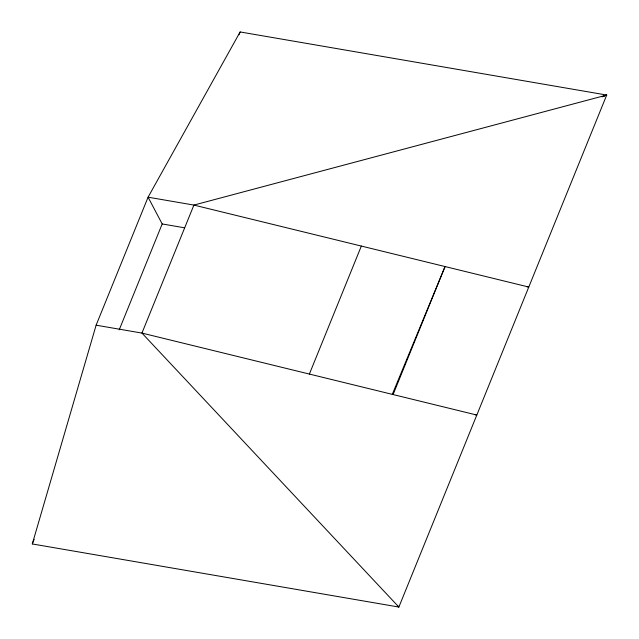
<?xml version="1.0" encoding="UTF-8"?>
<svg xmlns="http://www.w3.org/2000/svg" width="639" height="639" viewBox="0 0 639 639"><rect width="100%" height="100%" fill="white"/><g stroke="black" fill="none" stroke-linecap="round" stroke-linejoin="round"><path stroke-width="0.96" d="M32.293 543.949L96.122 325.187L148.08 197.187L240.128 31.95L606.707 95.051L398.872 607.05L32.293 543.949L34.163 539.332M119.197 329.852L162.186 223.954L148.08 197.187L193.905 205.079L528.772 287.047L526.816 286.711M239.002 34.722L240.128 31.95M309.38 374.063L361.339 246.063M393.097 394.559L445.056 266.559L392.282 394.415M602.058 96.856L606.707 95.051L193.905 205.079L141.946 333.079L398.872 607.05L397.482 605.628M603.879 96.018L606.707 95.051M162.186 223.954L184.615 227.811M96.122 325.187L141.946 333.079L476.814 415.046L474.857 414.711"/></g></svg>
